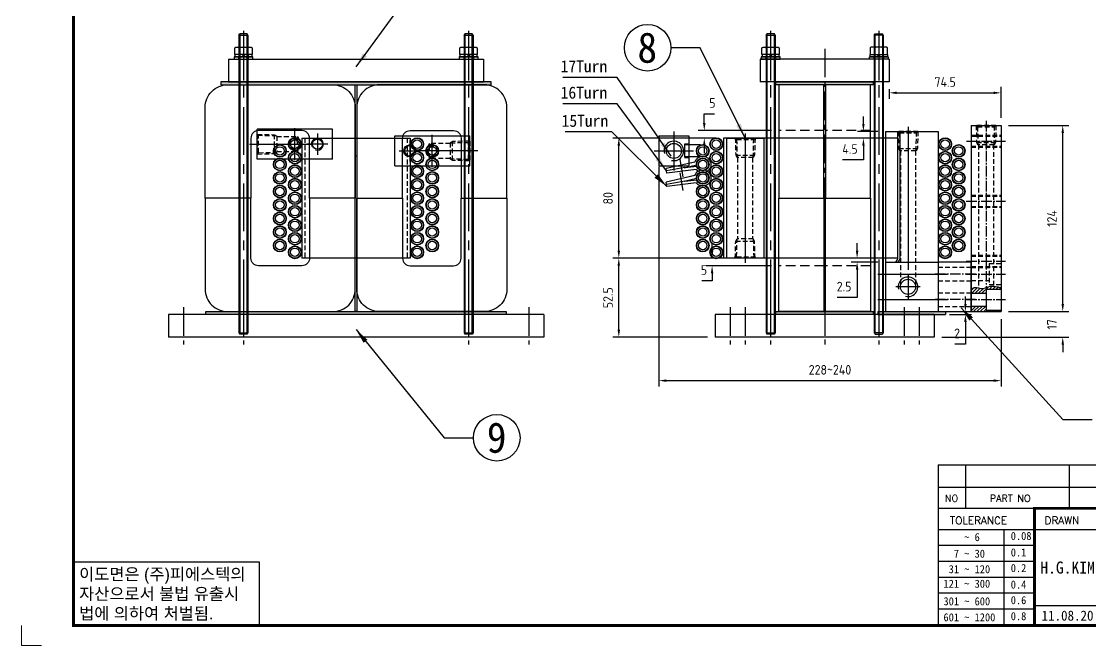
# Model space of a CAD drawing. Header units: millimetres. Extents: x 24815 to 36799, y -9299 to 5469.
# Drawn here: x 25903 to 26615, y -5074 to -4658 of the extents above; entities that cross this region are included whole.
import ezdxf
from ezdxf.enums import TextEntityAlignment as Align

# ---------------------------------------------------------------- set-up
doc = ezdxf.new("R2010")
doc.units = ezdxf.units.MM
for name, pattern in [('CENTER', [50.8, 31.75, -6.35, 6.35, -6.35]), ('CENTER1', [10, 7, -1, 1, -1]), ('CENTER2', [28.575, 19.05, -3.175, 3.175, -3.175]), ('HIDDEN', [9.525, 6.35, -3.175]), ('HIDDEN2', [4.7625, 3.175, -1.5875]), ('HIDDENX2', [19.05, 12.7, -6.35])]:
    doc.linetypes.add(name, pattern=pattern)
for name, color, linetype in [('CENTER', 1, 'CENTER'), ('FORMAT-1', 7, 'Continuous'), ('HIDDEN', 2, 'HIDDEN'), ('THIN', 3, 'Continuous')]:
    doc.layers.add(name, color=color, linetype=linetype)
doc.styles.add('h1', font='')
doc.styles.add('HAN', font='')
doc.styles.add('RC', font='ROMANC.SHX')
doc.styles.add('RT', font='ROMANT.SHX', dxfattribs={"oblique": 15})
doc.styles.get("Standard").update_dxf_attribs({"font": 'ISOCP.SHX', "bigfont": 'WHGTXT.SHX'})
doc.styles.get('h1').set_extended_font_data('New Gulim')
doc.styles.get('HAN').set_extended_font_data('GulimChe')
doc.dimstyles.new('PS-2', dxfattribs={"dimscale": 2, "dimtxt": 3.2, "dimasz": 2.5, "dimexe": 2, "dimexo": 2.5, "dimgap": 2, "dimtad": 1, "dimtoh": 1, "dimrnd": 0.05, "dimzin": 12, "dimdsep": 46, "dimtxsty": 'Standard', "dimcen": 0, "dimclrt": 2, "dimazin": 3, "dimtfac": 1, "dimtofl": 0, "dimtmove": 0, "dimatfit": 3, "dimfxl": 0, "dimtolj": 1, "dimtzin": 0, "dimarcsym": 0})

# ---------------------------------------------------------------- blocks, each defined once
blk = doc.blocks.new('t3')
for p, q in [((0, 15.88), (46.25, 15.88)), ((0, 15.88), (0, 0)), ((46.25, 15.88), (46.25, 0)), ((0, 0), (46.25, 0))]:
    blk.add_line(p, q)
at = {"color": 1, "style": 'h1'}
for s, p in [('이도면은 (주)피에스텍의', (1.4, 11.29)), ('자산으로서 불법 유출시', (1.4, 6.41)), ('법에 의하여 처벌됨.', (1.4, 1.52))]:
    blk.add_text(s, height=3, dxfattribs=at).set_placement(p)
blk = doc.blocks.new('format-3')
at = {"color": 180}
for p, q in [((228.5, 39.49), (228.5, 5)), ((228.5, 39.49), (414.5, 39.49)), ((235.29, 39.49), (235.29, 34.21)), ((261.24, 34.21), (261.24, 39.49)), ((228.5, 34.21), (252.48, 34.21)), ((228.5, 28.93), (252.48, 28.93)), ((244.89, 5.23), (244.89, 28.93)), ((252.48, 28.93), (414.5, 28.93)), ((228.5, 24.98), (252.48, 24.98)), ((228.5, 21.03), (252.48, 21.03)), ((228.5, 17.08), (252.48, 17.08)), ((228.5, 13.13), (252.48, 13.13)), ((228.5, 9.18), (252.48, 9.18)), ((252.48, 9.95), (301.94, 9.95))]:
    blk.add_line(p, q, dxfattribs=at)
at = {"color": 3, "lineweight": 9}
for p in [(0, 5), (5, 0)]:
    blk.add_line(p, (0, 0), dxfattribs=at)
at = {"const_width": 0.7}
blk.add_lwpolyline([(252.48, 5), (252.48, 34.21), (414.5, 34.21)], dxfattribs=at)
at = {"layer": 'FORMAT-1', "const_width": 0.7}
blk.add_lwpolyline([(13, 5), (13, 286.3), (414.5, 286.3), (414.5, 5)], close=True, dxfattribs=at)
blk.add_blockref('t3', (13, 5))
at = {"color": 2}
for s, height, style, p in [('NO', 1.742, 'RC', (230.16, 35.83)), ('PART NO', 1.742, 'RC', (241.36, 35.83)), (' TOLERANCE', 1.9, 'RC', (230.11, 30.22)), ('DRAWN', 1.9, 'RC', (255, 30.22)), ('    ~ 6', 2, 'HAN', (229.8, 26.03)), ('0.08', 2, 'HAN', (246.57, 26.31)), ('0.1', 2, 'HAN', (246.57, 22.2)), ('  7 ~ 30', 2, 'HAN', (229.8, 21.91)), (' 31 ~ 120', 2, 'HAN', (229.8, 18.04)), ('0.2', 2, 'HAN', (246.57, 18.32)), ('121 ~ 300', 2, 'HAN', (229.8, 14.42)), ('0.4', 2, 'HAN', (246.57, 14.2)), ('301 ~ 600', 2, 'HAN', (229.8, 10.04)), ('0.6', 2, 'HAN', (246.57, 10.32)), ('601 ~ 1200', 2, 'HAN', (229.8, 6.05)), ('0.8', 2, 'HAN', (246.57, 6.33))]:
    blk.add_text(s, height=height, dxfattribs=dict(at, style=style)).set_placement(p)
at = {"style": 'HAN'}
for tag, height, p in [('MODEL-NAME', 3, (386.1, 31.53)), ('SCALE', 2.7, (320.81, 26.29)), ('PART-NAME', 3, (386.1, 26.29)), ('PART-NO', 3, (386.1, 21.01)), ('DRA-BY', 3, (260.72, 19.44)), ('CH-BY', 3, (277.21, 19.44)), ('APP-BY', 3, (293.7, 19.44)), ('관련업체', 3, (333.52, 9.26)), ('DRA-DATE', 2.5, (260.72, 7.47)), ('CH-DATE', 2.5, (277.21, 7.47)), ('APP-DATE', 2.5, (293.7, 7.47))]:
    blk.add_attdef(tag, text='', height=height, dxfattribs=at).set_placement(p, align=Align.MIDDLE_CENTER)
blk = doc.blocks.new('no3')
at = {"color": 180}
for p, q in [((0, 5.5), (0, 0)), ((0, 5.5), (186, 5.5)), ((6.79, 5.5), (6.79, 0)), ((32.74, 0.11), (32.74, 5.5)), ((98.4, 5.5), (98.4, 0)), ((127.61, 5.5), (127.61, 0)), ((134.43, 5.5), (134.43, 0)), ((155.98, 5.5), (155.98, 0))]:
    blk.add_line(p, q, dxfattribs=at)
at = {"color": 2, "style": 'RT', "oblique": 15}
blk.add_attdef('NO', text='', height=1.74, dxfattribs=at).set_placement((3.38, 2.51), align=Align.MIDDLE_CENTER)
at = {"color": 2, "style": 'HAN'}
for tag, p in [('PART-NO', (19.76, 2.75)), ('MATERIAL', (111.38, 2.75)), ("Q'TY", (131.02, 2.75)), ('COLOR/FINISH', (145.2, 2.75)), ('REMARK', (170.76, 2.75))]:
    blk.add_attdef(tag, text='', height=2.9, dxfattribs=at).set_placement(p, align=Align.MIDDLE_CENTER)
blk.add_attdef('DESCRIPTION', text='', height=2.9, dxfattribs=at).set_placement((34.51, 2.75), align=Align.MIDDLE_LEFT)
blk = doc.blocks.new('ADFGD')
h = blk.add_hatch(color=256)
h.paths.add_polyline_path([(54489.78, 131248.52), (54487.78, 131248.52), (54487.78, 131246.52), (54489.78, 131246.52)])
h.paths.add_polyline_path([(54490.32, 131248.52), (54489.78, 131248.52), (54489.78, 131246.52), (54490.32, 131246.52)])
h.paths.add_polyline_path([(54492.78, 131248.52), (54490.32, 131248.52), (54490.32, 131246.52), (54492.78, 131246.52)])
h.paths.add_polyline_path([(54495.23, 131248.52), (54492.78, 131248.52), (54492.78, 131246.52), (54495.23, 131246.52)])
h.paths.add_polyline_path([(54495.78, 131248.52), (54495.23, 131248.52), (54495.23, 131246.52), (54495.78, 131246.52)])
h.paths.add_polyline_path([(54502.28, 131248.52), (54495.78, 131248.52), (54495.78, 131246.52), (54502.28, 131246.52)])
h.paths.add_polyline_path([(54532.78, 131248.52), (54502.28, 131248.52), (54502.28, 131246.52), (54532.78, 131246.52)])
for p, q in [((54487.78, 131248.52), (54532.78, 131248.52)), ((54487.78, 131248.52), (54487.78, 131246.52)), ((54487.78, 131246.52), (54532.78, 131246.52)), ((54532.78, 131248.52), (54532.78, 131246.52))]:
    blk.add_line(p, q)
blk = doc.blocks.new('asdggdf')
for p, q in [((54386.78, 131379.94), (54386.78, 131299.94)), ((54386.78, 131379.94), (54411.78, 131379.94)), ((54411.78, 131379.94), (54411.78, 131299.94)), ((54411.78, 131299.94), (54386.78, 131299.94))]:
    blk.add_line(p, q)
at = {"color": 2, "linetype": 'HIDDEN2'}
for p, q in [((54405.85, 131379.94), (54392.7, 131379.94)), ((54392.7, 131379.94), (54393.58, 131379.06)), ((54393.58, 131379.06), (54393.9, 131366.97)), ((54393.58, 131379.06), (54404.97, 131379.06)), ((54404.66, 131366.97), (54404.97, 131379.06)), ((54404.97, 131379.06), (54405.85, 131379.94)), ((54392.99, 131368.54), (54405.56, 131368.54)), ((54404.66, 131366.97), (54393.9, 131366.97)), ((54394.28, 131366.97), (54394.28, 131312.91)), ((54404.28, 131366.97), (54404.28, 131312.91)), ((54392.99, 131311.34), (54405.56, 131311.34)), ((54393.58, 131300.82), (54393.9, 131312.91)), ((54404.66, 131312.91), (54393.9, 131312.91)), ((54404.66, 131312.91), (54404.97, 131300.82)), ((54392.7, 131299.94), (54393.58, 131300.82)), ((54405.85, 131299.94), (54392.7, 131299.94)), ((54393.58, 131300.82), (54404.97, 131300.82)), ((54404.97, 131300.82), (54405.85, 131299.94))]:
    blk.add_line(p, q, dxfattribs=at)
at = {"color": 1, "linetype": 'CENTER', "ltscale": 3}
blk.add_line((54399.28, 131382.94), (54399.28, 131296.94), dxfattribs=at)
at = {"color": 2, "linetype": 'HIDDEN2'}
for points in [[(54392.7, 131379.94), (54392.99, 131368.54), (54393.9, 131366.97)], [(54405.85, 131379.94), (54405.56, 131368.54), (54404.66, 131366.97)], [(54392.7, 131299.94), (54392.99, 131311.34), (54393.9, 131312.91)], [(54405.85, 131299.94), (54405.56, 131311.34), (54404.66, 131312.91)]]:
    blk.add_lwpolyline(points, dxfattribs=at)
blk = doc.blocks.new('AEGFWS')
blk.add_hatch(color=252).paths.add_polyline_path([(54952.05, 131246.52), (54952.05, 131248.52), (54887.05, 131248.52), (54887.05, 131246.52)])
at = {"color": 252}
for p, q in [((54887.05, 131246.52), (54887.05, 131248.52)), ((54887.05, 131248.52), (54952.05, 131248.52)), ((54952.05, 131246.52), (54887.05, 131246.52)), ((54952.05, 131246.52), (54952.05, 131248.52))]:
    blk.add_line(p, q, dxfattribs=at)
blk = doc.blocks.new('GD')
for p, q in [((-1710.02, 425.93), (-1701.36, 425.93)), ((-1708.58, 425.49), (-1708.58, 420.93)), ((-1702.81, 425.49), (-1702.81, 420.93))]:
    blk.add_line(p, q)
blk.add_lwpolyline([(-1711.47, 420.93), (-1711.47, 425.49, -0.309401), (-1708.58, 425.49, -0.154701), (-1702.81, 425.49, -0.309401), (-1699.92, 425.49), (-1699.92, 420.93), (-1711.47, 420.93)], format="xyb")
at = {"layer": 'CENTER'}
blk.add_line((-1705.69, 426.93), (-1705.69, 419.93), dxfattribs=at)
blk = doc.blocks.new('DHGF')
for p, q in [((-1719.01, 458.35), (-1720.61, 458.35)), ((-1719.01, 451.95), (-1720.61, 451.95))]:
    blk.add_line(p, q)
blk.add_lwpolyline([(-1719.01, 461.4), (-1720.61, 461.4), (-1720.61, 448.9), (-1719.01, 448.9), (-1719.01, 461.4)])
at = {"layer": 'CENTER'}
blk.add_line((-1716.01, 455.15), (-1723.61, 455.15), dxfattribs=at)
blk = doc.blocks.new('RFGD3')
for p, q in [((-1700.82, 456.37), (-1702.32, 457.87)), ((-1700.82, 455.52), (-1702.32, 457.02))]:
    blk.add_line(p, q)
blk.add_lwpolyline([(-1700.82, 462.45), (-1702.32, 462.45), (-1702.32, 450.95), (-1700.82, 450.95), (-1700.82, 462.45)])
at = {"layer": 'CENTER'}
blk.add_line((-1697.82, 456.7), (-1705.32, 456.7), dxfattribs=at)
at = {"layer": 'HIDDEN'}
for p, q in [((-1700.82, 459.75), (-1702.32, 459.75)), ((-1700.82, 453.65), (-1702.32, 453.65))]:
    blk.add_line(p, q, dxfattribs=at)
blk = doc.blocks.new('*D1109')
at = {"color": 0, "lineweight": -2}
for p, q in [((26362.81, -4811.1), (26362.81, -4806.1)), ((26402.33, -4816.1), (26358.81, -4816.1)), ((26402.33, -4821.1), (26358.81, -4821.1)), ((26362.81, -4826.1), (26362.81, -4831.1)), ((26362.81, -4831.1), (26355.98, -4831.1))]:
    blk.add_line(p, q, dxfattribs=at)
at = {"color": 0}
for points in [[(26361.97, -4811.1), (26363.64, -4811.1), (26362.81, -4816.1)], [(26361.97, -4826.1), (26363.64, -4826.1), (26362.81, -4821.1)]]:
    blk.add_solid(points, dxfattribs=at)
at = {"layer": 'Defpoints', "color": 0}
for p in [(26362.81, -4821.1), (26407.33, -4816.1), (26407.33, -4821.1)]:
    blk.add_point(p, dxfattribs=at)
at = {"color": 2, "insert": (26357.39, -4823.9), "char_height": 6.4, "attachment_point": 5}
blk.add_mtext('\\A1;5', dxfattribs=at)
blk = doc.blocks.new('SDGDH')
at = {"color": 1}
for p, q in [((54549.78, 131281.52), (54527.78, 131281.52)), ((54527.78, 131281.52), (54527.78, 131248.52)), ((54549.78, 131248.52), (54549.78, 131281.52)), ((54527.78, 131248.52), (54549.78, 131248.52))]:
    blk.add_line(p, q, dxfattribs=at)
at = {"linetype": 'CENTER1'}
for p, q in [((54552.78, 131273.52), (54524.78, 131273.52)), ((54552.78, 131256.52), (54524.78, 131256.52))]:
    blk.add_line(p, q, dxfattribs=at)
at = {"color": 2, "linetype": 'HIDDEN2'}
for p, q in [((54527.78, 131278.02), (54549.78, 131278.02)), ((54527.78, 131269.02), (54549.78, 131269.02)), ((54527.78, 131261.02), (54549.78, 131261.02)), ((54527.78, 131252.02), (54549.78, 131252.02))]:
    blk.add_line(p, q, dxfattribs=at)
blk = doc.blocks.new('ASEFQWRGD')
blk.add_hatch(color=252).paths.add_polyline_path([(173.97, 288.66), (173.97, 290.66), (-26.03, 290.66), (-26.03, 288.66)])
at = {"color": 252}
blk.add_lwpolyline([(173.97, 288.66), (-26.03, 288.66), (-26.03, 290.66), (173.97, 290.66)], close=True, dxfattribs=at)
blk = doc.blocks.new('SDFSFF')
blk.add_hatch(color=252).paths.add_polyline_path([(54957.34, 131431.65), (54957.34, 131429.65), (55137.34, 131429.65), (55137.34, 131431.65)])
at = {"color": 252}
blk.add_lwpolyline([(55137.34, 131431.65), (54957.34, 131431.65), (54957.34, 131429.65), (55137.34, 131429.65)], close=True, dxfattribs=at)
blk = doc.blocks.new('ASDFASDFSFGH')
at = {"color": 2}
for p, q in [((55046.84, 131248.52), (55046.84, 131399.52)), ((55046.84, 131399.52), (55047.84, 131399.52)), ((55047.84, 131399.52), (55047.84, 131248.52)), ((55047.84, 131352.03), (55046.84, 131352.03)), ((55047.84, 131248.52), (55046.84, 131248.52))]:
    blk.add_line(p, q, dxfattribs=at)
blk = doc.blocks.new('DFAD')
at = {"color": 6}
for p, q in [((55086.25, 131925.47), (55086.25, 131845.47)), ((55086.25, 131925.47), (55158.25, 131925.47)), ((55158.25, 131925.47), (55158.25, 131845.47)), ((55158.25, 131845.47), (55086.25, 131845.47))]:
    blk.add_line(p, q, dxfattribs=at)
at = {"color": 2, "linetype": 'HIDDEN2'}
for p, q in [((55088.25, 131925.47), (55088.25, 131845.47)), ((55156.25, 131925.47), (55156.25, 131845.47))]:
    blk.add_line(p, q, dxfattribs=at)
blk = doc.blocks.new('asdfaf')
at = {"color": 6}
for p, q in [((55563.5, 131757.46), (55598.5, 131757.46)), ((55563.5, 131757.46), (55563.5, 131637.46)), ((55571.5, 131757.46), (55571.5, 131672.46)), ((55573.04, 131757.46), (55573.04, 131672.46)), ((55598.5, 131757.46), (55598.5, 131637.46)), ((55563.5, 131670.46), (55598.5, 131670.46)), ((55563.5, 131637.46), (55598.5, 131637.46))]:
    blk.add_line(p, q, dxfattribs=at)
at = {"color": 2, "linetype": 'HIDDEN2'}
for p, q in [((55585.08, 131757.46), (55571.92, 131757.46)), ((55571.92, 131757.46), (55572.81, 131756.58)), ((55572.81, 131756.58), (55573.12, 131744.49)), ((55572.81, 131756.58), (55584.2, 131756.58)), ((55583.88, 131744.49), (55584.2, 131756.58)), ((55584.2, 131756.58), (55585.08, 131757.46)), ((55572.22, 131746.06), (55584.79, 131746.06)), ((55583.88, 131744.49), (55573.12, 131744.49)), ((55573.5, 131744.49), (55573.5, 131653.96)), ((55583.5, 131744.49), (55583.5, 131653.96))]:
    blk.add_line(p, q, dxfattribs=at)
at = {"color": 1, "linetype": 'CENTER', "ltscale": 3}
for p, q in [((55578.5, 131760.46), (55578.5, 131662.16)), ((55558.39, 131662.46), (55604.84, 131662.46)), ((55578.5, 131662.16), (55578.5, 131645.76)), ((55586.7, 131653.96), (55570.3, 131653.96)), ((55558.39, 131645.46), (55604.84, 131645.46))]:
    blk.add_line(p, q, dxfattribs=at)
at = {"color": 2, "linetype": 'HIDDEN2'}
for points in [[(55571.92, 131757.46), (55572.22, 131746.06), (55573.12, 131744.49)], [(55585.08, 131757.46), (55584.79, 131746.06), (55583.88, 131744.49)]]:
    blk.add_lwpolyline(points, dxfattribs=at)
at = {"color": 3}
blk.add_circle((55578.5, 131653.96), 5, dxfattribs=at)
at = {"color": 6}
for centre in [(55569.5, 131672.46), (55571.04, 131672.46)]:
    blk.add_arc(centre, 2, 270, 0, dxfattribs=at)
blk.add_arc((55578.5, 131653.96), 6.5, 254.74934, 193.24208)
blk = doc.blocks.new('*D1111')
at = {"color": 0, "lineweight": -2}
for p, q in [((26531.56, -4846.6), (26531.56, -4841.6)), ((26520.87, -4851.6), (26535.56, -4851.6)), ((26520.87, -4853.6), (26535.56, -4853.6)), ((26531.56, -4858.6), (26531.56, -4873.28)), ((26531.56, -4873.28), (26524.46, -4873.28))]:
    blk.add_line(p, q, dxfattribs=at)
at = {"color": 0}
for points in [[(26530.73, -4846.6), (26532.4, -4846.6), (26531.56, -4851.6)], [(26530.73, -4858.6), (26532.4, -4858.6), (26531.56, -4853.6)]]:
    blk.add_solid(points, dxfattribs=at)
at = {"layer": 'Defpoints', "color": 0}
for p in [(26515.87, -4851.6), (26515.87, -4853.6), (26531.56, -4851.6)]:
    blk.add_point(p, dxfattribs=at)
at = {"color": 2, "insert": (26526.01, -4866.08), "char_height": 6.4, "attachment_point": 5}
blk.add_mtext('\\A1;2', dxfattribs=at)
blk = doc.blocks.new('*D1112')
at = {"color": 0, "lineweight": -2}
for p, q in [((26365.33, -4816.1), (26296.67, -4816.1)), ((26300.67, -4863.6), (26300.67, -4821.1)), ((26359.83, -4868.6), (26296.67, -4868.6))]:
    blk.add_line(p, q, dxfattribs=at)
at = {"color": 0}
for points in [[(26299.84, -4821.1), (26301.5, -4821.1), (26300.67, -4816.1)], [(26299.84, -4863.6), (26301.5, -4863.6), (26300.67, -4868.6)]]:
    blk.add_solid(points, dxfattribs=at)
at = {"layer": 'Defpoints', "color": 0}
for p in [(26300.67, -4816.1), (26370.33, -4816.1), (26364.83, -4868.6)]:
    blk.add_point(p, dxfattribs=at)
at = {"color": 2, "insert": (26293.47, -4842.35), "char_height": 6.4, "attachment_point": 5, "rotation": 90}
blk.add_mtext('\\A1;52.5', dxfattribs=at)
blk = doc.blocks.new('*D1113')
at = {"color": 0, "lineweight": -2}
for p, q in [((26365.33, -4736.1), (26296.67, -4736.1)), ((26300.67, -4811.1), (26300.67, -4741.1)), ((26365.33, -4816.1), (26296.67, -4816.1))]:
    blk.add_line(p, q, dxfattribs=at)
at = {"color": 0}
for points in [[(26299.84, -4741.1), (26301.5, -4741.1), (26300.67, -4736.1)], [(26299.84, -4811.1), (26301.5, -4811.1), (26300.67, -4816.1)]]:
    blk.add_solid(points, dxfattribs=at)
at = {"layer": 'Defpoints', "color": 0}
for p in [(26300.67, -4736.1), (26370.33, -4736.1), (26370.33, -4816.1)]:
    blk.add_point(p, dxfattribs=at)
at = {"color": 2, "insert": (26293.47, -4776.1), "char_height": 6.4, "attachment_point": 5, "rotation": 90}
blk.add_mtext('\\A1;80', dxfattribs=at)
blk = doc.blocks.new('*D1114')
at = {"color": 0, "lineweight": -2}
for p, q in [((26357.61, -4726.1), (26357.61, -4719.88)), ((26357.61, -4719.88), (26364.44, -4719.88)), ((26402.33, -4731.1), (26353.61, -4731.1)), ((26365.33, -4736.1), (26353.61, -4736.1)), ((26357.61, -4741.1), (26357.61, -4746.1))]:
    blk.add_line(p, q, dxfattribs=at)
at = {"color": 0}
for points in [[(26356.78, -4726.1), (26358.45, -4726.1), (26357.61, -4731.1)], [(26356.78, -4741.1), (26358.45, -4741.1), (26357.61, -4736.1)]]:
    blk.add_solid(points, dxfattribs=at)
at = {"layer": 'Defpoints', "color": 0}
for p in [(26357.61, -4736.1), (26370.33, -4736.1), (26407.33, -4731.1)]:
    blk.add_point(p, dxfattribs=at)
at = {"color": 2, "insert": (26363.03, -4712.68), "char_height": 6.4, "attachment_point": 5}
blk.add_mtext('\\A1;5', dxfattribs=at)
blk = doc.blocks.new('*D1115')
at = {"color": 0, "lineweight": -2}
for p, q in [((26327.33, -4755.1), (26327.33, -4901.56)), ((26555.33, -4856.6), (26555.33, -4901.56)), ((26332.33, -4897.56), (26550.33, -4897.56))]:
    blk.add_line(p, q, dxfattribs=at)
at = {"color": 0}
for points in [[(26332.33, -4896.73), (26332.33, -4898.39), (26327.33, -4897.56)], [(26550.33, -4896.73), (26550.33, -4898.39), (26555.33, -4897.56)]]:
    blk.add_solid(points, dxfattribs=at)
at = {"layer": 'Defpoints', "color": 0}
for p in [(26327.33, -4750.1), (26555.33, -4851.6), (26555.33, -4897.56)]:
    blk.add_point(p, dxfattribs=at)
at = {"color": 2, "insert": (26441.33, -4890.36), "char_height": 6.4, "attachment_point": 5}
blk.add_mtext('\\A1;228~240', dxfattribs=at)
blk = doc.blocks.new('*D1119')
at = {"color": 0, "lineweight": -2}
for p, q in [((26596.4, -4846.6), (26596.4, -4841.6)), ((26560.33, -4851.6), (26600.4, -4851.6)), ((26515.83, -4868.6), (26600.4, -4868.6)), ((26596.4, -4873.6), (26596.4, -4878.6))]:
    blk.add_line(p, q, dxfattribs=at)
at = {"color": 0}
for points in [[(26595.57, -4846.6), (26597.23, -4846.6), (26596.4, -4851.6)], [(26595.57, -4873.6), (26597.23, -4873.6), (26596.4, -4868.6)]]:
    blk.add_solid(points, dxfattribs=at)
at = {"layer": 'Defpoints', "color": 0}
for p in [(26555.33, -4851.6), (26596.4, -4851.6), (26510.83, -4868.6)]:
    blk.add_point(p, dxfattribs=at)
at = {"color": 2, "insert": (26589.2, -4860.1), "char_height": 6.4, "attachment_point": 5, "rotation": 90}
blk.add_mtext('\\A1;17', dxfattribs=at)
blk = doc.blocks.new('*D1120')
at = {"color": 0, "lineweight": -2}
for p, q in [((26560.33, -4727.6), (26600.4, -4727.6)), ((26596.4, -4846.6), (26596.4, -4732.6)), ((26560.33, -4851.6), (26600.4, -4851.6))]:
    blk.add_line(p, q, dxfattribs=at)
at = {"color": 0}
for points in [[(26595.57, -4732.6), (26597.23, -4732.6), (26596.4, -4727.6)], [(26595.57, -4846.6), (26597.23, -4846.6), (26596.4, -4851.6)]]:
    blk.add_solid(points, dxfattribs=at)
at = {"layer": 'Defpoints', "color": 0}
for p in [(26555.33, -4727.6), (26596.4, -4727.6), (26555.33, -4851.6)]:
    blk.add_point(p, dxfattribs=at)
at = {"color": 2, "insert": (26589.2, -4789.6), "char_height": 6.4, "attachment_point": 5, "rotation": 90}
blk.add_mtext('\\A1;124', dxfattribs=at)
blk = doc.blocks.new('*D1105')
at = {"color": 0, "lineweight": -2}
for p, q in [((26459.42, -4811.1), (26459.42, -4806.1)), ((26473.33, -4816.1), (26455.42, -4816.1)), ((26473.33, -4818.6), (26455.42, -4818.6)), ((26459.42, -4823.6), (26459.42, -4842.14)), ((26459.42, -4842.14), (26446.03, -4842.14))]:
    blk.add_line(p, q, dxfattribs=at)
at = {"color": 0}
for points in [[(26458.59, -4811.1), (26460.25, -4811.1), (26459.42, -4816.1)], [(26458.59, -4823.6), (26460.25, -4823.6), (26459.42, -4818.6)]]:
    blk.add_solid(points, dxfattribs=at)
at = {"layer": 'Defpoints', "color": 0}
for p in [(26459.42, -4818.6), (26478.33, -4816.1), (26478.33, -4818.6)]:
    blk.add_point(p, dxfattribs=at)
at = {"color": 2, "insert": (26450.73, -4834.94), "char_height": 6.4, "attachment_point": 5}
blk.add_mtext('\\A1;2.5', dxfattribs=at)
blk = doc.blocks.new('*D1106')
at = {"color": 0, "lineweight": -2}
for p, q in [((26463.61, -4726.6), (26463.61, -4721.6)), ((26473.33, -4731.6), (26459.61, -4731.6)), ((26473.33, -4736.1), (26459.61, -4736.1)), ((26463.61, -4741.1), (26463.61, -4750.52)), ((26463.61, -4750.52), (26449.74, -4750.52))]:
    blk.add_line(p, q, dxfattribs=at)
at = {"color": 0}
for points in [[(26462.78, -4726.6), (26464.44, -4726.6), (26463.61, -4731.6)], [(26462.78, -4741.1), (26464.44, -4741.1), (26463.61, -4736.1)]]:
    blk.add_solid(points, dxfattribs=at)
at = {"layer": 'Defpoints', "color": 0}
for p in [(26463.61, -4736.1), (26478.33, -4731.6), (26478.33, -4736.1)]:
    blk.add_point(p, dxfattribs=at)
at = {"color": 2, "insert": (26454.68, -4743.32), "char_height": 6.4, "attachment_point": 5}
blk.add_mtext('\\A1;4.5', dxfattribs=at)
blk = doc.blocks.new('awrgd')
at = {"color": 6}
for p, q in [((54384.78, 131379.94), (54384.78, 131299.94)), ((54500.78, 131379.94), (54384.78, 131379.94)), ((54500.78, 131379.94), (54500.78, 131299.94)), ((54500.78, 131299.94), (54384.78, 131299.94))]:
    blk.add_line(p, q, dxfattribs=at)
at = {"color": 2, "linetype": 'HIDDENX2'}
blk.add_line((54386.78, 131379.94), (54386.78, 131299.94), dxfattribs=at)
blk = doc.blocks.new('DFSDG')
at = {"color": 1}
for p, q in [((55189.23, 131350.02), (55189.23, 131330.02)), ((55189.23, 131350.02), (55209.23, 131350.02)), ((55209.23, 131350.02), (55209.23, 131330.02)), ((55189.23, 131330.02), (55209.23, 131330.02))]:
    blk.add_line(p, q, dxfattribs=at)
at = {"color": 1, "linetype": 'CENTER', "ltscale": 3}
for p, q in [((55199.23, 131353.02), (55199.23, 131327.02)), ((55186.23, 131340.02), (55212.23, 131340.02))]:
    blk.add_line(p, q, dxfattribs=at)
at = {"color": 2, "linetype": 'HIDDEN2'}
for p, q in [((55206.23, 131344.52), (55206.23, 131335.52)), ((55209.23, 131344.52), (55206.23, 131344.52)), ((55209.23, 131335.52), (55206.23, 131335.52))]:
    blk.add_line(p, q, dxfattribs=at)
at = {"color": 3}
blk.add_circle((55199.23, 131340.02), 5, dxfattribs=at)
blk.add_arc((55199.23, 131340.02), 6.5, 256.75792, 195.25066)
blk = doc.blocks.new('BE57BY56')
blk.add_line((27038.05, -2723.49), (27038.05, -2711.66))
at = {"color": 6}
for p, q in [((27047.63, -2715.12), (27028.05, -2716.07)), ((27028.05, -2716.07), (27028.05, -2719.07)), ((27040.34, -2717.57), (27028.05, -2717.57)), ((27047.63, -2720.03), (27028.05, -2719.07)), ((27040.04, -2717.57), (27048.58, -2718.08)), ((27040.34, -2717.57), (27048.58, -2717.07))]:
    blk.add_line(p, q, dxfattribs=at)
for radius, start, end in [(5.5, 206.56021, 153.43979), (4, 187.20756, 172.79144)]:
    blk.add_arc((27052.55, -2717.57), radius, start, end, dxfattribs=at)
blk = doc.blocks.new('3werfc4r5t')
at = {"color": 40}
for p, q in [((13351.32, -35262.83), (13101.32, -35262.83)), ((13101.32, -35262.83), (13101.32, -35277.83)), ((13351.32, -35262.83), (13351.32, -35277.83)), ((13351.32, -35277.83), (13101.32, -35277.83))]:
    blk.add_line(p, q, dxfattribs=at)
at = {"color": 1, "linetype": 'CENTER2'}
for p, q in [((13111.32, -35257.83), (13111.32, -35282.83)), ((13151.32, -35257.83), (13151.32, -35282.83)), ((13301.32, -35257.83), (13301.32, -35282.83)), ((13341.32, -35257.83), (13341.32, -35282.83))]:
    blk.add_line(p, q, dxfattribs=at)
blk = doc.blocks.new('344rtfcvdr5tyg')
at = {"color": 1, "linetype": 'CENTER2'}
for p, q in [((13143.74, -35105.31), (13143.74, -35130.31)), ((13293.74, -35105.31), (13293.74, -35130.31))]:
    blk.add_line(p, q, dxfattribs=at)
at = {"color": 40}
for p, q in [((13133.74, -35110.31), (13303.74, -35110.31)), ((13133.74, -35110.31), (13133.74, -35125.31)), ((13303.74, -35110.31), (13303.74, -35125.31)), ((13133.74, -35125.31), (13303.74, -35125.31))]:
    blk.add_line(p, q, dxfattribs=at)
blk = doc.blocks.new('QAW3EFRCSE44RTF')
at = {"color": 40}
for p, q in [((18950.1, -35186.63), (18950.1, -35040.63)), ((18965.1, -35040.63), (18950.1, -35040.63)), ((18965.1, -35186.63), (18965.1, -35040.63)), ((18965.1, -35186.63), (18950.1, -35186.63))]:
    blk.add_line(p, q, dxfattribs=at)
at = {"color": 6, "linetype": 'CENTER2'}
for p, q in [((18970.1, -35050.63), (18945.1, -35050.63)), ((18970.1, -35113.63), (18945.1, -35113.63)), ((18970.1, -35176.63), (18945.1, -35176.63))]:
    blk.add_line(p, q, dxfattribs=at)
at = {"color": 1, "linetype": 'CENTER2'}
for p, q in [((18970.1, -35060.63), (18945.1, -35060.63)), ((18970.1, -35077.63), (18945.1, -35077.63)), ((18970.1, -35149.63), (18945.1, -35149.63)), ((18970.1, -35166.63), (18945.1, -35166.63))]:
    blk.add_line(p, q, dxfattribs=at)
blk = doc.blocks.new('Q23W4CDSE4R')
at = {"color": 1, "linetype": 'CENTER2'}
for p, q in [((17993.93, -34024.85), (17993.93, -34049.85)), ((18065.93, -34024.85), (18065.93, -34049.85))]:
    blk.add_line(p, q, dxfattribs=at)
at = {"color": 40}
for p, q in [((18072.93, -34029.85), (17986.93, -34029.85)), ((17986.93, -34029.85), (17986.93, -34044.85)), ((18072.93, -34029.85), (18072.93, -34044.85)), ((18072.93, -34044.85), (17986.93, -34044.85))]:
    blk.add_line(p, q, dxfattribs=at)
blk = doc.blocks.new('AW4ERVRDSTG')
h = blk.add_hatch()
h.set_pattern_fill('ANSI31', color=256, scale=0.5, style=0)
h.set_pattern_definition([(45, (-811.6373, 972.8173), (-1.122532015, 1.122532015), [])])
edge = h.paths.add_edge_path()
edge.add_line((18181.12, -34538.46), (18181.12, -34537.55))
edge.add_spline(control_points=[(18181.12, -34537.55), (18180.46, -34537.38), (18177.69, -34536.66), (18173.35, -34536.11), (18168.46, -34538.9), (18164.25, -34536.67), (18161.86, -34538.12), (18161.12, -34538.57)], knot_values=[0, 0, 0, 0, 2.037072, 8.628546, 12.425084, 17.984347, 20.499272, 20.499272, 20.499272, 20.499272], degree=3, periodic=0)
edge.add_line((18161.12, -34538.57), (18161.12, -34541.16))
edge.add_line((18161.12, -34541.16), (18171.12, -34541.16))
edge.add_line((18171.12, -34541.16), (18171.12, -34538.46))
edge.add_line((18171.12, -34538.46), (18181.12, -34538.46))
h.paths.add_polyline_path([(18171.12, -34549.76), (18161.12, -34549.76), (18161.12, -34553.46), (18181.12, -34553.46), (18181.12, -34552.46), (18171.12, -34552.46)])
at = {"color": 1}
for p, q in [((18161.12, -34429.46), (18181.12, -34429.46)), ((18161.12, -34429.46), (18161.12, -34553.46)), ((18181.12, -34429.46), (18181.12, -34553.46)), ((18161.12, -34541.16), (18171.12, -34541.16)), ((18171.12, -34538.46), (18171.12, -34552.46)), ((18171.12, -34538.46), (18181.12, -34538.46)), ((18161.12, -34549.76), (18171.12, -34549.76)), ((18161.12, -34553.46), (18181.12, -34553.46)), ((18171.12, -34552.46), (18181.12, -34552.46))]:
    blk.add_line(p, q, dxfattribs=at)
at = {"color": 252, "linetype": 'HIDDEN2'}
for p, q in [((18177.7, -34429.46), (18164.54, -34429.46)), ((18164.54, -34429.46), (18165.42, -34430.34)), ((18165.42, -34430.34), (18165.74, -34442.43)), ((18165.42, -34430.34), (18176.81, -34430.34)), ((18176.5, -34442.43), (18176.81, -34430.34)), ((18176.81, -34430.34), (18177.7, -34429.46)), ((18164.83, -34440.86), (18177.4, -34440.86)), ((18176.5, -34442.43), (18165.74, -34442.43)), ((18166.12, -34442.43), (18166.12, -34537.59)), ((18176.12, -34442.43), (18176.12, -34536.58))]:
    blk.add_line(p, q, dxfattribs=at)
at = {"color": 0, "linetype": 'CENTER1'}
for p, q in [((18171.12, -34426.46), (18171.12, -34537.42)), ((18158.12, -34439.96), (18184.12, -34439.96)), ((18157.95, -34479.96), (18183.95, -34479.96)), ((18157.95, -34519.96), (18183.95, -34519.96)), ((18157.95, -34528.46), (18183.95, -34528.46)), ((18157.95, -34545.46), (18183.95, -34545.46))]:
    blk.add_line(p, q, dxfattribs=at)
at = {"color": 2, "linetype": 'HIDDEN2'}
for p, q in [((18161.12, -34435.96), (18181.12, -34435.96)), ((18161.12, -34436.56), (18181.12, -34436.56)), ((18161.12, -34443.36), (18181.12, -34443.36)), ((18161.12, -34443.96), (18181.12, -34443.96)), ((18161.12, -34475.96), (18181.12, -34475.96)), ((18161.12, -34476.56), (18181.12, -34476.56)), ((18161.12, -34483.36), (18181.12, -34483.36)), ((18161.12, -34483.96), (18181.12, -34483.96)), ((18161.12, -34515.96), (18181.12, -34515.96)), ((18161.12, -34516.56), (18181.12, -34516.56)), ((18161.12, -34523.36), (18181.12, -34523.36)), ((18161.12, -34523.96), (18181.12, -34523.96))]:
    blk.add_line(p, q, dxfattribs=at)
at = {"color": 250, "linetype": 'HIDDEN2'}
for p, q in [((18173.12, -34521.46), (18173.12, -34535.46)), ((18173.12, -34521.46), (18181.12, -34521.46)), ((18161.12, -34524.16), (18173.12, -34524.16)), ((18161.12, -34532.76), (18173.12, -34532.76)), ((18173.12, -34535.46), (18181.12, -34535.46))]:
    blk.add_line(p, q, dxfattribs=at)
at = {"color": 252, "linetype": 'HIDDEN2'}
for points in [[(18164.54, -34429.46), (18164.83, -34440.86), (18165.74, -34442.43)], [(18177.7, -34429.46), (18177.4, -34440.86), (18176.5, -34442.43)]]:
    blk.add_lwpolyline(points, dxfattribs=at)
blk.add_spline([(18161.12, -34538.57), (18163.39, -34537.5), (18168.93, -34538.03), (18172.55, -34536.9), (18179.14, -34537.06), (18181.12, -34537.55)], degree=3)
blk = doc.blocks.new('AWERCWES4RT')
at = {"color": 1}
for p, q in [((17603.3, -34499.63), (17603.3, -34479.63)), ((17653.3, -34479.63), (17603.3, -34479.63)), ((17653.3, -34499.63), (17653.3, -34479.63)), ((17653.3, -34499.63), (17603.3, -34499.63))]:
    blk.add_line(p, q, dxfattribs=at)
at = {"color": 1, "linetype": 'CENTER', "ltscale": 3}
for p, q in [((17628.3, -34500.34), (17628.3, -34478.92)), ((17643.3, -34482.63), (17643.3, -34496.63)), ((17598.02, -34489.63), (17618.42, -34489.63)), ((17617.59, -34489.63), (17639.02, -34489.63)), ((17650.3, -34489.63), (17636.3, -34489.63))]:
    blk.add_line(p, q, dxfattribs=at)
at = {"color": 2, "linetype": 'HIDDEN2'}
for p, q in [((17603.3, -34483.05), (17603.3, -34496.21)), ((17604.19, -34483.93), (17603.3, -34483.05)), ((17604.19, -34495.32), (17604.19, -34483.93)), ((17616.27, -34484.25), (17604.19, -34483.93)), ((17614.7, -34495.91), (17614.7, -34483.34)), ((17616.27, -34484.25), (17616.27, -34495.01)), ((17616.27, -34484.63), (17630.09, -34484.63)), ((17630.09, -34484.63), (17632.72, -34489.63)), ((17630.09, -34494.63), (17630.09, -34484.63)), ((17604.19, -34495.32), (17616.27, -34495.01)), ((17616.27, -34494.63), (17630.09, -34494.63)), ((17632.72, -34489.63), (17630.09, -34494.63)), ((17603.3, -34496.21), (17604.19, -34495.32))]:
    blk.add_line(p, q, dxfattribs=at)
for points in [[(17603.3, -34483.05), (17614.7, -34483.34), (17616.27, -34484.25)], [(17603.3, -34496.21), (17614.7, -34495.91), (17616.27, -34495.01)]]:
    blk.add_lwpolyline(points, dxfattribs=at)
for radius in [4.25, 3.25]:
    blk.add_circle((17628.3, -34489.63), radius, dxfattribs=at)
at = {"color": 3}
blk.add_circle((17643.3, -34489.63), 3.4, dxfattribs=at)
blk.add_arc((17643.3, -34489.63), 4, 250.34377, 203.5291)
blk = doc.blocks.new('*D1126')
at = {"color": 0, "lineweight": -2}
for p, q in [((26480.83, -4703.6), (26480.83, -4709.93)), ((26485.83, -4705.93), (26550.33, -4705.93)), ((26555.33, -4722.6), (26555.33, -4701.93))]:
    blk.add_line(p, q, dxfattribs=at)
at = {"color": 0}
for points in [[(26485.83, -4705.09), (26485.83, -4706.76), (26480.83, -4705.93)], [(26550.33, -4705.09), (26550.33, -4706.76), (26555.33, -4705.93)]]:
    blk.add_solid(points, dxfattribs=at)
at = {"layer": 'Defpoints', "color": 0}
for p in [(26480.83, -4698.6), (26555.33, -4705.93), (26555.33, -4727.6)]:
    blk.add_point(p, dxfattribs=at)
at = {"color": 2, "insert": (26518.08, -4698.73), "char_height": 6.4, "attachment_point": 5}
blk.add_mtext('\\A1;74.5', dxfattribs=at)
blk = doc.blocks.new('werfcwe4rt')
for p, q in [((17444.55, -34533.27), (17450.55, -34533.27)), ((17445.09, -34532.33), (17445.09, -34732.33)), ((17450.01, -34532.33), (17445.09, -34532.33)), ((17450.01, -34732.33), (17450.01, -34532.33)), ((17444.55, -34731.39), (17450.55, -34731.39)), ((17450.01, -34732.33), (17445.09, -34732.33))]:
    blk.add_line(p, q)
at = {"layer": 'CENTER'}
blk.add_line((17447.55, -34530.33), (17447.55, -34734.33), dxfattribs=at)
at = {"layer": 'THIN'}
for p, q in [((17444.55, -34533.27), (17445.09, -34532.33)), ((17450.55, -34533.27), (17450.01, -34532.33)), ((17450.55, -34533.27), (17450.55, -34731.39)), ((17450.55, -34731.39), (17450.01, -34732.33))]:
    blk.add_line(p, q, dxfattribs=at)
blk.add_lwpolyline([(17444.55, -34533.27), (17444.55, -34731.39), (17445.09, -34732.33)], dxfattribs=at)
blk = doc.blocks.new('A$C07F60397')
at = {"color": 2, "linetype": 'HIDDEN'}
blk.add_line((30, -45), (0, -45), dxfattribs=at)
at = {"color": 250}
blk.add_lwpolyline([(0, -75.5), (0, 0), (30, 0), (30, -75.5)], close=True, dxfattribs=at)

msp = doc.modelspace()

# ---------------------------------------------------------------- linework, layer by layer
at = {"color": 1, "linetype": 'CENTER2'}
msp.add_line((26437.827, -4676.538), (26437.827, -4875.661), dxfattribs=at)
at = {"color": 1}
for p, q in [((26355.142, -4740.6), (26344.327, -4740.6)), ((26344.327, -4740.6), (26344.327, -4748.6)), ((26356.631, -4748.6), (26344.327, -4748.6))]:
    msp.add_line(p, q, dxfattribs=at)
at = {"color": 250}
for points in [[(26060.625, -4731.1, 0.4142136), (26055.625, -4736.1), (26055.625, -4776.1), (26025.125, -4776.1), (26025.125, -4715.6, -0.4142136), (26040.125, -4700.6), (26110.125, -4700.6, -0.4142136), (26125.125, -4715.6), (26125.125, -4776.1), (26094.625, -4776.1), (26094.625, -4736.1, 0.4142136), (26089.625, -4731.1)], [(26190.625, -4731.1, -0.4142136), (26195.625, -4736.1), (26195.625, -4776.1), (26226.125, -4776.1), (26226.125, -4715.6, 0.4142136), (26211.125, -4700.6), (26141.125, -4700.6, 0.4142136), (26126.125, -4715.6), (26126.125, -4776.1), (26156.625, -4776.1), (26156.625, -4736.1, -0.4142136), (26161.625, -4731.1)], [(26060.625, -4821.1, -0.4142136), (26055.625, -4816.1), (26055.625, -4776.1), (26025.125, -4776.1), (26025.125, -4836.6, 0.4142136), (26040.125, -4851.6), (26110.125, -4851.6, 0.4142136), (26125.125, -4836.6), (26125.125, -4776.1), (26094.625, -4776.1), (26094.625, -4816.1, -0.4142136), (26089.625, -4821.1)], [(26190.625, -4821.1, 0.4142136), (26195.625, -4816.1), (26195.625, -4776.1), (26226.125, -4776.1), (26226.125, -4836.6, -0.4142136), (26211.125, -4851.6), (26141.125, -4851.6, -0.4142136), (26126.125, -4836.6), (26126.125, -4776.1), (26156.625, -4776.1), (26156.625, -4816.1, 0.4142136), (26161.625, -4821.1)]]:
    msp.add_lwpolyline(points, format="xyb", close=True, dxfattribs=at)
for centre in [(26319.866, -4675.912), (26219.366, -4935.61)]:
    msp.add_circle(centre, 15.503)
at = {"color": 2}
for centre in [(26084.876, -4740.1), (26166.375, -4740.1), (26365.577, -4740.1), (26518.076, -4740.1), (26074.876, -4744.6), (26176.375, -4744.6), (26356.577, -4744.6), (26527.076, -4744.6), (26074.876, -4753.6), (26084.876, -4749.1), (26166.375, -4749.1), (26176.375, -4753.6), (26356.577, -4753.6), (26365.577, -4749.1), (26518.076, -4749.1), (26527.076, -4753.6), (26084.876, -4758.1), (26166.375, -4758.1), (26365.577, -4758.1), (26518.076, -4758.1), (26074.876, -4762.6), (26084.876, -4767.1), (26166.375, -4767.1), (26176.375, -4762.6), (26356.577, -4762.6), (26365.577, -4767.1), (26518.076, -4767.1), (26527.076, -4762.6), (26074.876, -4771.6), (26084.876, -4776.1), (26166.375, -4776.1), (26176.375, -4771.6), (26356.577, -4771.6), (26365.577, -4776.1), (26518.076, -4776.1), (26527.076, -4771.6), (26074.876, -4780.6), (26176.375, -4780.6), (26356.577, -4780.6), (26527.076, -4780.6), (26074.876, -4789.6), (26084.876, -4785.1), (26166.375, -4785.1), (26176.375, -4789.6), (26356.577, -4789.6), (26365.577, -4785.1), (26518.076, -4785.1), (26527.076, -4789.6), (26084.876, -4794.1), (26166.375, -4794.1), (26365.577, -4794.1), (26518.076, -4794.1), (26074.876, -4798.6), (26084.876, -4803.1), (26166.375, -4803.1), (26176.375, -4798.6), (26356.577, -4798.6), (26365.577, -4803.1), (26518.076, -4803.1), (26527.076, -4798.6), (26074.876, -4807.6), (26176.375, -4807.6), (26356.577, -4807.6), (26527.076, -4807.6), (26084.876, -4812.1), (26166.375, -4812.1), (26365.577, -4812.1), (26518.076, -4812.1)]:
    msp.add_circle(centre, 4.25, dxfattribs=at)
at = {"color": 1}
for centre, radius in [((26084.876, -4740.1), 4), ((26166.375, -4740.1), 4), ((26365.577, -4740.1), 4), ((26518.076, -4740.1), 4), ((26074.876, -4744.6), 4), ((26074.876, -4744.6), 2.8), ((26084.876, -4740.1), 2.8), ((26166.375, -4740.1), 2.8), ((26176.375, -4744.6), 4), ((26176.375, -4744.6), 2.8), ((26356.577, -4744.6), 4), ((26356.577, -4744.6), 2.8), ((26365.577, -4740.1), 2.8), ((26518.076, -4740.1), 2.8), ((26527.076, -4744.6), 4), ((26527.076, -4744.6), 2.8), ((26074.876, -4753.6), 4), ((26074.876, -4753.6), 2.8), ((26084.876, -4749.1), 4), ((26084.876, -4749.1), 2.8), ((26166.375, -4749.1), 4), ((26166.375, -4749.1), 2.8), ((26176.375, -4753.6), 4), ((26176.375, -4753.6), 2.8), ((26356.577, -4753.6), 4), ((26356.577, -4753.6), 2.8), ((26365.577, -4749.1), 4), ((26365.577, -4749.1), 2.8), ((26518.076, -4749.1), 4), ((26518.076, -4749.1), 2.8), ((26527.076, -4753.6), 4), ((26527.076, -4753.6), 2.8), ((26084.876, -4758.1), 4), ((26084.876, -4758.1), 2.8), ((26166.375, -4758.1), 4), ((26166.375, -4758.1), 2.8), ((26365.577, -4758.1), 4), ((26365.577, -4758.1), 2.8), ((26518.076, -4758.1), 4), ((26518.076, -4758.1), 2.8), ((26074.876, -4762.6), 4), ((26074.876, -4762.6), 2.8), ((26084.876, -4767.1), 4), ((26084.876, -4767.1), 2.8), ((26166.375, -4767.1), 4), ((26166.375, -4767.1), 2.8), ((26176.375, -4762.6), 4), ((26176.375, -4762.6), 2.8), ((26356.577, -4762.6), 4), ((26356.577, -4762.6), 2.8), ((26365.577, -4767.1), 4), ((26365.577, -4767.1), 2.8), ((26518.076, -4767.1), 4), ((26518.076, -4767.1), 2.8), ((26527.076, -4762.6), 4), ((26527.076, -4762.6), 2.8), ((26074.876, -4771.6), 4), ((26074.876, -4771.6), 2.8), ((26084.876, -4776.1), 4), ((26166.375, -4776.1), 4), ((26176.375, -4771.6), 4), ((26176.375, -4771.6), 2.8), ((26356.577, -4771.6), 4), ((26356.577, -4771.6), 2.8), ((26365.577, -4776.1), 4), ((26518.076, -4776.1), 4), ((26527.076, -4771.6), 4), ((26527.076, -4771.6), 2.8), ((26074.876, -4780.6), 4), ((26074.876, -4780.6), 2.8), ((26084.876, -4776.1), 2.8), ((26166.375, -4776.1), 2.8), ((26176.375, -4780.6), 4), ((26176.375, -4780.6), 2.8), ((26356.577, -4780.6), 4), ((26356.577, -4780.6), 2.8), ((26365.577, -4776.1), 2.8), ((26518.076, -4776.1), 2.8), ((26527.076, -4780.6), 4), ((26527.076, -4780.6), 2.8), ((26074.876, -4789.6), 4), ((26084.876, -4785.1), 4), ((26084.876, -4785.1), 2.8), ((26166.375, -4785.1), 4), ((26166.375, -4785.1), 2.8), ((26176.375, -4789.6), 4), ((26356.577, -4789.6), 4), ((26365.577, -4785.1), 4), ((26365.577, -4785.1), 2.8), ((26518.076, -4785.1), 4), ((26518.076, -4785.1), 2.8), ((26527.076, -4789.6), 4), ((26074.876, -4789.6), 2.8), ((26084.876, -4794.1), 4), ((26084.876, -4794.1), 2.8), ((26166.375, -4794.1), 4), ((26166.375, -4794.1), 2.8), ((26176.375, -4789.6), 2.8), ((26356.577, -4789.6), 2.8), ((26365.577, -4794.1), 4), ((26365.577, -4794.1), 2.8), ((26518.076, -4794.1), 4), ((26518.076, -4794.1), 2.8), ((26527.076, -4789.6), 2.8), ((26074.876, -4798.6), 4), ((26074.876, -4798.6), 2.8), ((26084.876, -4803.1), 4), ((26084.876, -4803.1), 2.8), ((26166.375, -4803.1), 4), ((26166.375, -4803.1), 2.8), ((26176.375, -4798.6), 4), ((26176.375, -4798.6), 2.8), ((26356.577, -4798.6), 4), ((26356.577, -4798.6), 2.8), ((26365.577, -4803.1), 4), ((26365.577, -4803.1), 2.8), ((26518.076, -4803.1), 4), ((26518.076, -4803.1), 2.8), ((26527.076, -4798.6), 4), ((26527.076, -4798.6), 2.8), ((26074.876, -4807.6), 4), ((26074.876, -4807.6), 2.8), ((26176.375, -4807.6), 4), ((26176.375, -4807.6), 2.8), ((26356.577, -4807.6), 4), ((26356.577, -4807.6), 2.8), ((26527.076, -4807.6), 4), ((26527.076, -4807.6), 2.8), ((26084.876, -4812.1), 4), ((26084.876, -4812.1), 2.8), ((26166.375, -4812.1), 4), ((26166.375, -4812.1), 2.8), ((26365.577, -4812.1), 4), ((26365.577, -4812.1), 2.8), ((26518.076, -4812.1), 4), ((26518.076, -4812.1), 2.8)]:
    msp.add_circle(centre, radius, dxfattribs=at)

# ---------------------------------------------------------------- block references
ref = msp.add_blockref('format-3', (25902.7, -5073.977), dxfattribs=dict(xscale=2.673000000002503, yscale=2.673000000002503, zscale=2.673000000002503))
ref.add_attrib('DRA-DATE', '11.08.20', dxfattribs={"height": 6.6825, "style": 'HAN'}).set_placement((26599.605, -5053.996), align=Align.MIDDLE_CENTER)
ref.add_attrib('DRA-BY', 'H.G.KIM', dxfattribs={"height": 8.019, "style": 'HAN'}).set_placement((26599.605, -5022.008), align=Align.MIDDLE_CENTER)
for name, p in [('werfcwe4rt', (8603.077, 29865.731)), ('werfcwe4rt', (8753.077, 29865.731)), ('werfcwe4rt', (8954.278, 29865.731)), ('344rtfcvdr5tyg', (12906.881, 30426.71)), ('GD', (27756.318, -5101.433)), ('GD', (27906.318, -5101.433)), ('Q23W4CDSE4R', (8407.898, 29346.246)), ('GD', (28107.519, -5101.433)), ('SDFSFF', (-28921.713, -136130.254)), ('ASDFASDFSFGH', (-28921.713, -136100.122)), ('AEGFWS', (-28481.718, -135947.122)), ('AWERCWES4RT', (8456.573, 29749.528)), ('asdfaf', (-29085.176, -136489.06)), ('AW4ERVRDSTG', (8374.209, 29701.858)), ('DFAD', (-28996.625, -136661.569)), ('DFSDG', (-28861.903, -136084.622)), ('awrgd', (-28014.449, -136116.041)), ('asdggdf', (-28014.449, -136116.041)), ('A$C07F60397', (26407.327, -4776.1)), ('A$C07F60397', (26438.327, -4776.1)), ('SDGDH', (-28014.449, -136100.122)), ('3werfc4r5t', (12899.309, 30409.232)), ('ASEFQWRGD', (26051.653, -5142.256)), ('AEGFWS', (-28481.718, -136100.122)), ('ADFGD', (-28014.449, -136100.122))]:
    msp.add_blockref(name, p)
at = {"xscale": -1}
for name, p in [('werfcwe4rt', (43921.376, 29865.731)), ('GD', (24768.135, -5101.433)), ('AWERCWES4RT', (43804.678, 29745.028))]:
    msp.add_blockref(name, p, dxfattribs=at)
at = {"rotation": 90}
for name, p in [('DHGF', (26505.778, -2962.99)), ('RFGD3', (26507.323, -2979.683)), ('DHGF', (26655.778, -2962.99)), ('RFGD3', (26657.323, -2979.683)), ('DHGF', (26856.98, -2962.99)), ('RFGD3', (26858.525, -2979.683)), ('QAW3EFRCSE44RTF', (-8675.806, -23818.698))]:
    msp.add_blockref(name, p, dxfattribs=at)
at = {"xscale": -1}
for name, p, rotation in [('DHGF', (26018.674, -2962.99), 270), ('RFGD3', (26017.129, -2979.683), 270), ('A$C07F60397', (26407.327, -4776.1), 180), ('A$C07F60397', (26438.327, -4776.1), 180), ('BE57BY56', (186.919, -12127.514), 190.0000000004797), ('BE57BY56', (186.919, -12136.514), 190.0000000004797)]:
    msp.add_blockref(name, p, dxfattribs=dict(at, rotation=rotation))
at = {"xscale": 2.673000000002503, "yscale": 2.673000000002503, "zscale": 2.673000000002503}
msp.add_blockref('no3', (26513.481, -4968.409), dxfattribs=at)

# ---------------------------------------------------------------- texts
at = {"color": 2, "style": 'HAN'}
for s, height, p in [('8', 20.25, (26313.099, -4685.881)), ('17Turn', 8, (26261.94, -4692.265)), ('16Turn', 8, (26261.94, -4709.769)), ('15Turn', 8, (26262.597, -4728.552)), ('9', 20.25, (26212.771, -4945.579))]:
    msp.add_text(s, height=height, dxfattribs=at).set_placement(p)

# ---------------------------------------------------------------- dimensions: what is measured, and where the dimension line sits
dim = msp.add_linear_dim(base=(26555.327, -4705.927), p1=(26480.827, -4698.6), p2=(26555.327, -4727.6), dimstyle='PS-2')
dim.commit()
dim.dimension.update_dxf_attribs({"geometry": '*D1126', "text_midpoint": (26518.077, -4698.727)})
for base, p1, p2, picture, middle in [((26357.614, -4736.1), (26407.327, -4731.1), (26370.327, -4736.1), '*D1114', (26363.026, -4719.881)), ((26463.609, -4736.1), (26478.327, -4731.6), (26478.327, -4736.1), '*D1106', (26454.676, -4750.516)), ((26362.806, -4821.1), (26407.327, -4816.1), (26407.327, -4821.1), '*D1109', (26357.393, -4831.1)), ((26459.42, -4818.6), (26478.327, -4816.1), (26478.327, -4818.6), '*D1105', (26450.726, -4842.138)), ((26596.399, -4851.6), (26510.827, -4868.6), (26555.327, -4851.6), '*D1119', (26596.399, -4860.1)), ((26531.564, -4851.6), (26515.875, -4853.6), (26515.875, -4851.6), '*D1111', (26526.01, -4873.28))]:
    dim = msp.add_linear_dim(base=base, p1=p1, p2=p2, angle=90, dimstyle='PS-2')
    dim.commit()
    dim.dimension.update_dxf_attribs({"geometry": picture, "text_midpoint": middle, "dimtype": 160})
for base, p1, p2, picture, middle in [((26596.399, -4727.6), (26555.327, -4851.6), (26555.327, -4727.6), '*D1120', (26589.199, -4789.6)), ((26300.67, -4736.1), (26370.327, -4816.1), (26370.327, -4736.1), '*D1113', (26293.47, -4776.1)), ((26300.67, -4816.1), (26364.827, -4868.6), (26370.327, -4816.1), '*D1112', (26293.469, -4842.35))]:
    dim = msp.add_linear_dim(base=base, p1=p1, p2=p2, angle=90, dimstyle='PS-2')
    dim.commit()
    dim.dimension.update_dxf_attribs({"geometry": picture, "text_midpoint": middle})
dim = msp.add_linear_dim(base=(26555.327, -4897.559), p1=(26327.327, -4750.1), p2=(26555.327, -4851.6), text='<>~240', dimstyle='PS-2')
dim.commit()
dim.dimension.update_dxf_attribs({"geometry": '*D1115', "text_midpoint": (26441.327, -4890.359)})

# ---------------------------------------------------------------- leaders
for points in [[(26125.625, -4688.6), (26184.387, -4608.338), (26203.863, -4608.338)], [(26384.827, -4736.1), (26354.844, -4675.912), (26335.369, -4675.912)], [(26335.542, -4748.1), (26299.633, -4695.697), (26263.418, -4695.697)], [(26332.449, -4757.854), (26299.633, -4713.201), (26263.418, -4713.201)], [(26332.71, -4768.331), (26296.001, -4731.984), (26265.034, -4731.984)], [(26528.66, -4849.1), (26596.509, -4923.433), (26615.984, -4923.433)], [(26125.625, -4863.6), (26184.387, -4935.61), (26203.863, -4935.61)]]:
    msp.add_leader(points, dimstyle='PS-2', override={"dimasz": 5, "dimgap": 2, "dimtad": 0})

doc.saveas('drawing.dxf')
